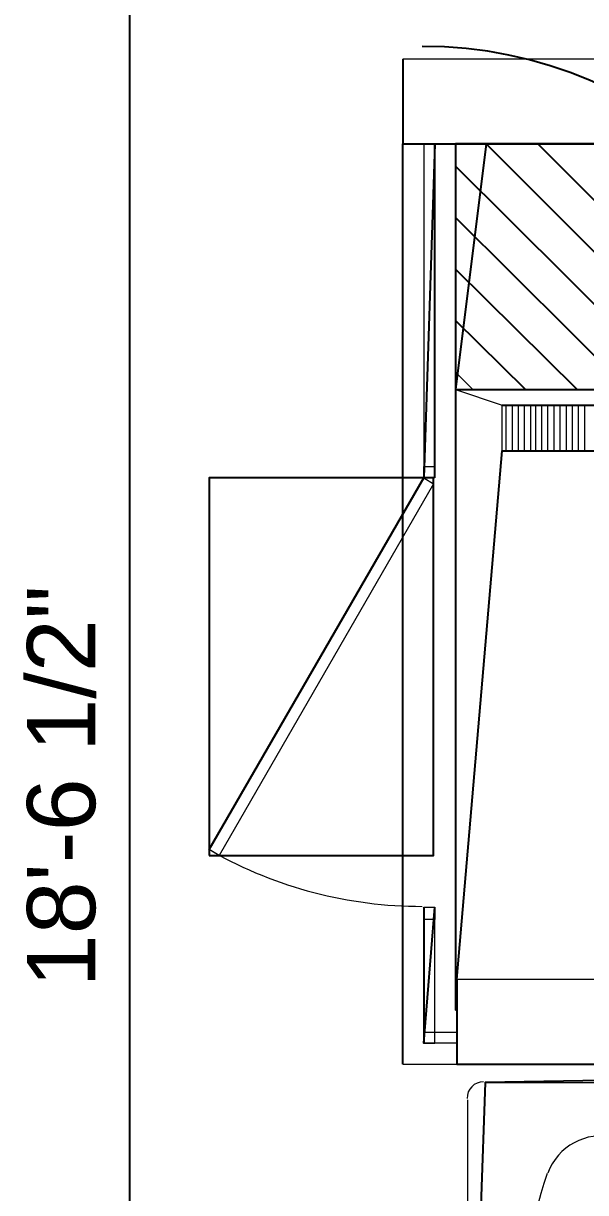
# Model space of a CAD drawing. Header units: millimetres. Extents: x 58 to 2247, y 57 to 1671.
# Drawn here: x 783.1 to 819.7, y 1088.1 to 1164.4 of the extents above; entities that cross this region are included whole.
import ezdxf

# ---------------------------------------------------------------- set-up
doc = ezdxf.new("R2010")
doc.units = ezdxf.units.MM
doc.header["$LTSCALE"] = 0.5
for name, color, linetype in [('interior door main', 3, 'CONTINUOUS'), ('main floor interior line', 6, 'CONTINUOUS'), ('PDF_Geometry', 7, 'Continuous'), ('PDF_Text', 7, 'Continuous'), ('side window main', 5, 'CONTINUOUS')]:
    doc.layers.add(name, color=color, linetype=linetype)
doc.styles.add('PDF ArialMT', font='arial.ttf')

msp = doc.modelspace()

# ---------------------------------------------------------------- linework, layer by layer
at = {"layer": 'interior door main'}
msp.add_arc((809.082, 1134.853), 28.04, 0, 90, dxfattribs=at)
at = {"layer": 'main floor interior line'}
for points in [[(789.982, 1229.967), (789.982, 999.488)], [(807.822, 1162.047), (807.822, 1156.527)], [(807.822, 1096.527), (807.822, 1156.527), (886.861, 1156.527), (886.861, 1096.527)], [(809.902, 1134.767), (809.902, 1156.527), (809.182, 1134.767)], [(811.262, 1156.527), (811.262, 1100.047)], [(829.262, 1140.527), (813.262, 1156.527), (811.262, 1140.527)], [(832.622, 1140.527), (816.622, 1156.527)], [(825.902, 1140.527), (811.262, 1155.087)], [(822.542, 1140.527), (811.262, 1151.727)], [(819.182, 1140.527), (811.262, 1148.367)], [(815.822, 1140.527), (811.262, 1145.007)], [(811.262, 1140.527), (883.261, 1140.527)], [(814.302, 1139.487), (880.301, 1139.487)], [(811.342, 1102.047), (814.302, 1136.527), (880.301, 1136.527), (883.261, 1102.047)], [(795.182, 1110.527), (809.182, 1134.767)], [(809.182, 1106.767), (809.182, 1097.887), (809.902, 1106.767)], [(811.342, 1102.047), (811.342, 1096.527)], [(811.342, 1096.527), (883.341, 1096.527), (813.182, 1095.327), (812.062, 1063.168), (881.901, 1062.048), (883.021, 1094.207)]]:
    msp.add_lwpolyline(points, dxfattribs=at)
at = {"layer": 'PDF_Geometry', "lineweight": 5}
for points in [[(789.982, 1229.967), (789.982, 999.488)], [(807.822, 1156.527), (807.822, 1096.527), (811.342, 1096.527)], [(809.902, 1134.767), (809.902, 1156.527), (809.182, 1156.527), (809.182, 1134.767), (809.182, 1135.487)], [(811.262, 1156.527), (811.262, 1100.047), (811.342, 1100.047)], [(811.262, 1140.527), (814.302, 1139.487)], [(814.302, 1136.527), (811.342, 1102.047)], [(809.182, 1105.967), (809.182, 1106.767), (809.182, 1097.887), (809.902, 1097.887), (809.902, 1106.767)], [(813.182, 1095.327), (881.901, 1095.327)], [(812.062, 1063.168), (812.062, 1094.207)]]:
    msp.add_lwpolyline(points, dxfattribs=at)
at = {"layer": 'PDF_Geometry', "lineweight": 20}
for points in [[(807.822, 1162.047), (807.822, 1156.527), (886.861, 1156.527), (886.861, 1162.047)], [(811.342, 1102.047), (811.342, 1096.527), (883.341, 1096.527), (883.341, 1102.047)]]:
    msp.add_lwpolyline(points, close=True, dxfattribs=at)
at = {"layer": 'PDF_Geometry', "lineweight": 5}
for points in [[(811.262, 1156.527), (811.262, 1140.527), (883.261, 1140.527), (883.261, 1156.527)], [(880.301, 1136.527), (814.302, 1136.527), (814.302, 1139.487), (880.301, 1139.487)], [(809.902, 1134.767), (809.182, 1134.767), (809.182, 1135.487), (809.902, 1135.487)], [(795.822, 1110.127), (795.182, 1110.527), (809.182, 1134.767), (809.822, 1134.367)], [(809.902, 1105.967), (809.182, 1105.967), (809.182, 1106.767), (809.902, 1106.767)], [(811.342, 1098.607), (811.342, 1097.887), (809.182, 1097.887), (809.182, 1098.607)]]:
    msp.add_lwpolyline(points, close=True, dxfattribs=at)
at = {"layer": 'PDF_Geometry', "color": 9, "lineweight": 5, "true_color": 0xc2c2c2}
for points in [[(829.262, 1140.527), (813.262, 1156.527)], [(832.622, 1140.527), (816.622, 1156.527)], [(825.902, 1140.527), (811.262, 1155.087)], [(822.542, 1140.527), (811.262, 1151.727)], [(819.182, 1140.527), (811.262, 1148.367)], [(815.822, 1140.527), (811.262, 1145.007)], [(812.382, 1140.527), (811.262, 1141.647)]]:
    msp.add_lwpolyline(points, dxfattribs=at)
at = {"layer": 'PDF_Geometry', "color": 253, "lineweight": 5, "true_color": 0xa1a1a1}
for points in [[(814.542, 1139.487), (814.542, 1136.527)], [(814.942, 1139.487), (814.942, 1136.527)], [(815.342, 1139.487), (815.342, 1136.527)], [(815.742, 1139.487), (815.742, 1136.527)], [(816.142, 1139.487), (816.142, 1136.527)], [(816.462, 1139.487), (816.462, 1136.527)], [(816.862, 1139.487), (816.862, 1136.527)], [(817.262, 1139.487), (817.262, 1136.527)], [(817.662, 1139.487), (817.662, 1136.527)], [(818.062, 1139.487), (818.062, 1136.527)], [(818.462, 1139.487), (818.462, 1136.527)], [(818.862, 1139.487), (818.862, 1136.527)], [(819.262, 1139.487), (819.262, 1136.527)], [(819.662, 1139.487), (819.662, 1136.527)]]:
    msp.add_lwpolyline(points, dxfattribs=at)
at = {"layer": 'PDF_Geometry', "lineweight": 5}
for centre, radius, start, end in [((809.082, 1134.853), 28.04, 240.76537, 270.00001), ((813.082, 1094.292), 1.08, 90.00002, 179.99998), ((820.762, 1088.131), 3.72, 76.98121, 159.86756), ((849.563, 1078.771), 34.04, 161.81214, 198.18786)]:
    msp.add_arc(centre, radius, start, end, dxfattribs=at)
at = {"layer": 'side window main'}
for points in [[(811.262, 1140.527), (883.261, 1140.527), (883.261, 1156.527), (811.262, 1156.527), (811.262, 1140.527)], [(795.182, 1110.127), (809.822, 1110.127), (809.822, 1134.767), (795.182, 1134.767), (795.182, 1110.127)]]:
    msp.add_lwpolyline(points, dxfattribs=at)

# ---------------------------------------------------------------- texts
at = {"layer": 'PDF_Text', "insert": (785.551, 1101.532), "char_height": 4.4518, "attachment_point": 4, "rotation": 90, "style": 'PDF ArialMT'}
msp.add_mtext('18\'-6 1/2"', dxfattribs=at)

doc.saveas('drawing.dxf')
